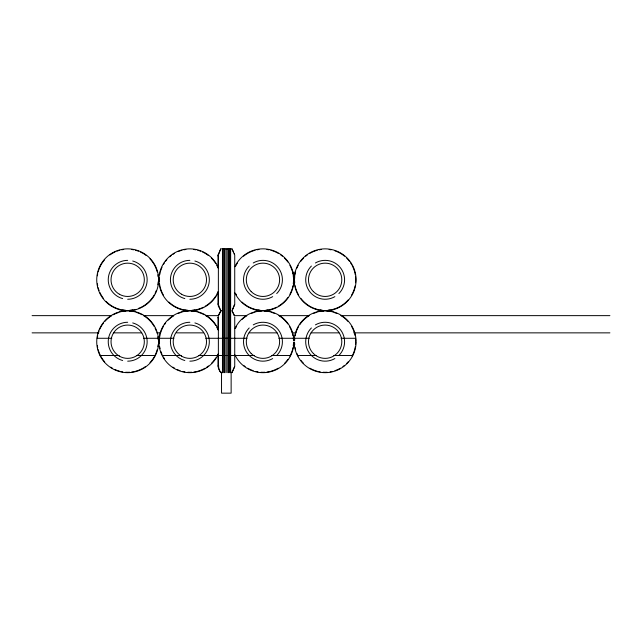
<?xml version="1.0" encoding="UTF-8"?>
<svg xmlns="http://www.w3.org/2000/svg" width="642" height="642" viewBox="0 0 642 642"><rect width="100%" height="100%" fill="white"/><g stroke="black" fill="none" stroke-linecap="round" stroke-linejoin="round"><path stroke-width="0.96" d="M294.18 279.808L295.24 271.791M218.087 267.401L218.087 254.994L220.696 248.863M222.461 310.76L220.704 310.567L218.368 304.621L218.368 254.994L220.704 249.04M218.304 315.519L220.816 310.76L218.304 306.009L218.304 303.225M218.368 304.621L218.585 303.225M220.816 372.673L218.304 367.922L218.304 365.137M222.461 248.847L222.461 372.673C218.962 373.299 218.513 367.433 218.585 365.137M234.45 304.621L232.605 309.42M234.354 367.136L231.955 372.625M218.585 315.519L221.097 310.76M119.669 311.819L135.695 309.709M181.846 311.819L197.872 309.709M254.946 311.819L270.972 309.709M317.124 311.819L333.15 309.709M232.003 372.673L234.731 366.534L234.731 316.907M221.53 248.847L231.136 248.847M32.1 315.639L111.724 315.639M143.639 315.639L173.557 315.639M205.416 315.639L218.36 315.639M234.282 315.639L246.231 315.639M279.126 315.639L309.035 315.639M340.838 315.639L609.9 315.639M32.1 332.861L98.748 332.861M113.722 332.861L141.649 332.861M156.608 332.861L160.596 332.861M176.55 332.861L203.426 332.861M249.216 332.861L277.135 332.861M292.086 332.861L296.074 332.861M311.033 332.861L338.944 332.861M353.766 332.861L609.9 332.861M97.191 338.278L111.756 338.278M143.607 338.278L158.181 338.278M159.368 338.278L173.934 338.278M205.785 338.278L247.034 338.278M278.885 338.278L293.458 338.278M294.638 338.278L309.211 338.278M341.062 338.278L355.636 338.278M100.176 355.507L118.995 355.507M136.369 355.507L155.187 355.507M162.354 355.507L181.172 355.507M198.547 355.507L217.365 355.507M218.087 355.507L222.461 355.507M222.91 355.507L230.189 355.507M230.638 355.507L234.731 355.507M235.453 355.507L254.272 355.507M271.646 355.507L290.465 355.507M297.631 355.507L316.45 355.507M333.824 355.507L352.643 355.507M232.003 248.847L234.731 254.994L234.731 304.621L232.003 310.768L234.515 315.519M317.124 309.709L333.15 311.819M254.946 309.709L270.972 311.819M181.846 309.709L197.872 311.819M119.669 309.709L135.695 311.819M231.955 248.903L233.6 252.306M232.115 310.953L234.234 315.519M234.234 253.606L234.354 254.384M218.368 254.994L218.585 256.383M218.087 254.994L218.304 256.383M218.585 318.296L218.368 316.907L218.368 366.534M218.304 318.296L218.087 316.907L218.087 329.314M292.856 271.791L293.916 279.808M231.136 372.103L231.136 393.153L221.53 393.153L221.53 372.103M230.638 248.847L230.638 372.673M230.189 248.847L230.189 372.673M229.098 248.847L229.098 372.673M228.64 248.847L228.64 372.673M227.188 248.847L227.188 372.673M225.912 248.847L225.912 372.673M224.459 248.847L224.459 372.673M224.002 248.847L224.002 372.673M222.91 248.847L222.91 372.673M218.087 292.214L218.087 304.621M218.087 354.127L218.087 366.534M129.475 310.816A30.952 30.952 0 0 1 154.184 357.706A30.952 30.952 0 0 1 101.179 357.706A30.952 30.952 0 0 1 125.888 310.816M158.101 344.714A30.567 30.567 0 0 1 157.844 346.704M157.21 349.633A30.567 30.567 0 0 1 154.634 356.133M154.152 357A30.567 30.567 0 0 1 149.987 362.626M145.485 366.574A30.567 30.567 0 0 1 143.816 367.681M142.965 368.195A30.567 30.567 0 0 1 135.59 371.245M134.627 371.485A30.567 30.567 0 0 1 131.674 372.031M129.668 372.224A30.567 30.567 0 0 1 125.688 372.224M122.694 371.878A30.567 30.567 0 0 1 120.728 371.485M119.765 371.245A30.567 30.567 0 0 1 115.062 369.559M112.398 368.195A30.567 30.567 0 0 1 110.705 367.144M104.702 361.879A30.567 30.567 0 0 1 98.154 349.633M97.696 347.691A30.567 30.567 0 0 1 97.375 345.709M97.375 337.732A30.567 30.567 0 0 1 97.696 335.75M98.154 333.808A30.567 30.567 0 0 1 99.069 330.959M99.839 329.097A30.567 30.567 0 0 1 103.426 323.111M104.702 321.554A30.567 30.567 0 0 1 111.547 315.752M113.265 314.765A30.567 30.567 0 0 1 118.81 312.461M123.689 311.41A30.567 30.567 0 0 1 125.688 311.209M129.668 311.209A30.567 30.567 0 0 1 131.674 311.41M136.545 312.461A30.567 30.567 0 0 1 142.099 314.765M143.816 315.752A30.567 30.567 0 0 1 154.152 326.433M155.091 328.19A30.567 30.567 0 0 1 156.295 330.959M157.844 336.737A30.567 30.567 0 0 1 158.189 339.73M132.717 322.926A19.453 19.453 0 0 1 127.678 361.173M122.646 360.507A19.453 19.453 0 0 1 127.678 322.268M218.28 353.983A30.952 30.952 0 0 1 182.135 371.694A30.952 30.952 0 0 1 159.047 338.719A30.952 30.952 0 0 1 188.066 310.816M191.653 310.816A30.952 30.952 0 0 1 218.28 329.458M215.824 357.859A30.567 30.567 0 0 1 211.475 363.332M208.465 365.972A30.567 30.567 0 0 1 206.836 367.144M205.143 368.195A30.567 30.567 0 0 1 197.768 371.245M196.805 371.485A30.567 30.567 0 0 1 193.852 372.031M191.854 372.224A30.567 30.567 0 0 1 187.865 372.224M184.872 371.878A30.567 30.567 0 0 1 182.906 371.485M180.041 370.667A30.567 30.567 0 0 1 177.24 369.559M174.576 368.195A30.567 30.567 0 0 1 172.883 367.144M164.432 358.693A30.567 30.567 0 0 1 163.381 357M162.017 354.344A30.567 30.567 0 0 1 160.909 351.535M160.091 348.67A30.567 30.567 0 0 1 159.697 346.704M159.352 343.711A30.567 30.567 0 0 1 159.352 339.73M159.553 337.732A30.567 30.567 0 0 1 160.091 334.771M160.331 333.808A30.567 30.567 0 0 1 163.381 326.433M164.432 324.74A30.567 30.567 0 0 1 165.604 323.111M168.244 320.101A30.567 30.567 0 0 1 173.725 315.752M178.163 313.473A30.567 30.567 0 0 1 180.996 312.461M185.867 311.41A30.567 30.567 0 0 1 187.865 311.209M191.854 311.209A30.567 30.567 0 0 1 193.852 311.41M198.723 312.461A30.567 30.567 0 0 1 204.276 314.765M205.994 315.752A30.567 30.567 0 0 1 215.824 325.582M216.819 327.3A30.567 30.567 0 0 1 218.103 330.02M194.895 322.926A19.453 19.453 0 0 1 189.855 361.173M184.824 360.507A19.453 19.453 0 0 1 189.855 322.268M218.28 292.07A30.952 30.952 0 0 1 191.653 310.704M188.066 310.704A30.952 30.952 0 0 1 159.047 282.809A30.952 30.952 0 0 1 182.135 249.834A30.952 30.952 0 0 1 218.28 267.545M218.103 291.508A30.567 30.567 0 0 1 216.819 294.221M215.824 295.946A30.567 30.567 0 0 1 205.143 306.282M203.386 307.221A30.567 30.567 0 0 1 197.768 309.332M194.847 309.966A30.567 30.567 0 0 1 191.854 310.311M187.865 310.311A30.567 30.567 0 0 1 184.872 309.966M181.943 309.332A30.567 30.567 0 0 1 175.443 306.764M174.576 306.282A30.567 30.567 0 0 1 168.958 302.109M163.381 295.087A30.567 30.567 0 0 1 160.331 287.72M160.091 286.757A30.567 30.567 0 0 1 159.553 283.796M159.352 281.798A30.567 30.567 0 0 1 159.352 277.817M159.697 274.824A30.567 30.567 0 0 1 160.091 272.858M160.331 271.895A30.567 30.567 0 0 1 162.017 267.184M163.381 264.52A30.567 30.567 0 0 1 164.432 262.827M165.604 261.198A30.567 30.567 0 0 1 166.88 259.641M169.697 256.824A30.567 30.567 0 0 1 171.245 255.556M172.883 254.384A30.567 30.567 0 0 1 174.576 253.333M178.163 251.56A30.567 30.567 0 0 1 181.943 250.276M183.885 249.826A30.567 30.567 0 0 1 185.867 249.497M193.852 249.497A30.567 30.567 0 0 1 195.834 249.826M197.768 250.276A30.567 30.567 0 0 1 200.625 251.191M202.479 251.961A30.567 30.567 0 0 1 208.465 255.556M211.475 258.188A30.567 30.567 0 0 1 215.824 263.669M216.819 265.387A30.567 30.567 0 0 1 218.103 268.107M194.895 261.013A19.453 19.453 0 0 1 189.855 299.26M184.824 298.594A19.453 19.453 0 0 1 189.855 260.355M125.888 310.704A30.952 30.952 0 0 1 101.179 263.814A30.952 30.952 0 0 1 154.184 263.814A30.952 30.952 0 0 1 129.475 310.704M158.189 281.798A30.567 30.567 0 0 1 157.844 284.791M156.295 290.569A30.567 30.567 0 0 1 155.091 293.338M154.152 295.087A30.567 30.567 0 0 1 142.965 306.282M142.099 306.764A30.567 30.567 0 0 1 138.447 308.417M132.669 309.966A30.567 30.567 0 0 1 129.668 310.311M125.688 310.311A30.567 30.567 0 0 1 122.694 309.966M119.765 309.332A30.567 30.567 0 0 1 113.265 306.764M112.398 306.282A30.567 30.567 0 0 1 106.066 301.419M103.426 298.418A30.567 30.567 0 0 1 99.839 292.423M99.069 290.569A30.567 30.567 0 0 1 98.154 287.72M97.696 285.778A30.567 30.567 0 0 1 97.375 283.796M97.375 275.811A30.567 30.567 0 0 1 97.696 273.829M98.154 271.895A30.567 30.567 0 0 1 104.702 259.641M109.878 254.954A30.567 30.567 0 0 1 115.062 251.961M116.916 251.191A30.567 30.567 0 0 1 119.765 250.276M121.707 249.826A30.567 30.567 0 0 1 123.689 249.497M131.674 249.497A30.567 30.567 0 0 1 133.656 249.826M135.59 250.276A30.567 30.567 0 0 1 138.447 251.191M140.301 251.961A30.567 30.567 0 0 1 142.965 253.333M143.816 253.839A30.567 30.567 0 0 1 146.288 255.556M149.987 258.903A30.567 30.567 0 0 1 154.152 264.52M154.634 265.387A30.567 30.567 0 0 1 157.21 271.895M157.844 274.824A30.567 30.567 0 0 1 158.101 276.814M132.717 261.013A19.453 19.453 0 0 1 127.678 299.26M122.646 298.594A19.453 19.453 0 0 1 127.678 260.355M326.93 310.816A30.952 30.952 0 0 1 356.077 342.619A30.952 30.952 0 0 1 325.133 372.673A30.952 30.952 0 0 1 294.197 342.611M294.197 340.822A30.952 30.952 0 0 1 323.351 310.816M355.708 341.721A30.567 30.567 0 0 1 355.564 344.714M355.299 346.704A30.567 30.567 0 0 1 354.665 349.633M354.392 350.588A30.567 30.567 0 0 1 352.097 356.133M348.116 361.879A30.567 30.567 0 0 1 346.752 363.332M344.537 365.346A30.567 30.567 0 0 1 342.94 366.574M340.421 368.195A30.567 30.567 0 0 1 334.955 370.667M332.091 371.485A30.567 30.567 0 0 1 330.124 371.878M327.131 372.224A30.567 30.567 0 0 1 323.151 372.224M320.149 371.878A30.567 30.567 0 0 1 318.191 371.485M317.228 371.245A30.567 30.567 0 0 1 309.853 368.195M303.522 363.332A30.567 30.567 0 0 1 300.889 360.331M298.185 356.133A30.567 30.567 0 0 1 296.893 353.421M295.609 349.633A30.567 30.567 0 0 1 295.159 347.691M294.718 344.714A30.567 30.567 0 0 1 294.582 342.708M294.582 340.725A30.567 30.567 0 0 1 294.718 338.727M295.159 335.75A30.567 30.567 0 0 1 295.609 333.808M295.882 332.853A30.567 30.567 0 0 1 298.666 326.433M299.718 324.74A30.567 30.567 0 0 1 309.003 315.752M313.44 313.473A30.567 30.567 0 0 1 316.273 312.461M321.144 311.41A30.567 30.567 0 0 1 323.151 311.209M327.131 311.209A30.567 30.567 0 0 1 329.129 311.41M334.009 312.461A30.567 30.567 0 0 1 336.833 313.473M341.279 315.752A30.567 30.567 0 0 1 348.116 321.554M351.615 326.433A30.567 30.567 0 0 1 355.122 335.75M355.564 338.727A30.567 30.567 0 0 1 355.692 340.725M315.415 324.876A19.453 19.453 0 0 1 338.896 355.475M334.867 358.565A19.453 19.453 0 0 1 311.386 327.966M293.9 342.611A30.952 30.952 0 0 1 234.908 354.809M234.908 328.632A30.952 30.952 0 0 1 261.166 310.816M264.753 310.816A30.952 30.952 0 0 1 293.9 340.822M293.514 342.708A30.567 30.567 0 0 1 293.266 345.709M292.945 347.691A30.567 30.567 0 0 1 292.487 349.633M292.214 350.588A30.567 30.567 0 0 1 289.919 356.133M287.809 359.52A30.567 30.567 0 0 1 284.575 363.332M278.243 368.195A30.567 30.567 0 0 1 270.876 371.245M269.913 371.485A30.567 30.567 0 0 1 266.952 372.031M264.953 372.224A30.567 30.567 0 0 1 260.973 372.224M257.972 371.878A30.567 30.567 0 0 1 256.014 371.485M253.141 370.667A30.567 30.567 0 0 1 247.676 368.195M245.156 366.574A30.567 30.567 0 0 1 243.559 365.346M235.55 328.19A30.567 30.567 0 0 1 236.489 326.433M242.058 319.411A30.567 30.567 0 0 1 246.825 315.752M251.263 313.473A30.567 30.567 0 0 1 254.096 312.461M258.967 311.41A30.567 30.567 0 0 1 260.973 311.209M264.953 311.209A30.567 30.567 0 0 1 266.952 311.41M271.831 312.461A30.567 30.567 0 0 1 274.656 313.473M279.093 315.752A30.567 30.567 0 0 1 287.809 323.913M289.438 326.433A30.567 30.567 0 0 1 292.214 332.853M292.487 333.808A30.567 30.567 0 0 1 292.945 335.75M293.266 337.732A30.567 30.567 0 0 1 293.514 340.725M253.237 324.876A19.453 19.453 0 0 1 276.718 355.475M272.69 358.565A19.453 19.453 0 0 1 249.208 327.966M293.9 280.698A30.952 30.952 0 0 1 264.753 310.704M261.166 310.704A30.952 30.952 0 0 1 234.908 292.896M234.908 266.719A30.952 30.952 0 0 1 293.9 278.909M293.514 280.795A30.567 30.567 0 0 1 293.266 283.796M292.945 285.778A30.567 30.567 0 0 1 292.487 287.72M292.214 288.675A30.567 30.567 0 0 1 289.919 294.221M287.809 297.607A30.567 30.567 0 0 1 278.243 306.282M276.485 307.221A30.567 30.567 0 0 1 270.876 309.332M267.947 309.966A30.567 30.567 0 0 1 265.948 310.23M259.97 310.23A30.567 30.567 0 0 1 257.972 309.966M255.051 309.332A30.567 30.567 0 0 1 248.542 306.764M247.676 306.282A30.567 30.567 0 0 1 242.058 302.109M236.489 295.087A30.567 30.567 0 0 1 235.55 293.338M235.55 266.278A30.567 30.567 0 0 1 237.54 262.827M243.559 256.174A30.567 30.567 0 0 1 255.051 250.276M256.985 249.826A30.567 30.567 0 0 1 258.967 249.497M266.952 249.497A30.567 30.567 0 0 1 268.934 249.826M270.876 250.276A30.567 30.567 0 0 1 278.243 253.333M280.763 254.954A30.567 30.567 0 0 1 282.36 256.174M284.575 258.188A30.567 30.567 0 0 1 287.809 262M289.919 265.387A30.567 30.567 0 0 1 292.214 270.94M292.487 271.895A30.567 30.567 0 0 1 292.945 273.829M293.266 275.811A30.567 30.567 0 0 1 293.466 277.817M253.237 262.963A19.453 19.453 0 0 1 276.718 293.563M272.69 296.652A19.453 19.453 0 0 1 249.208 266.053M294.197 278.909A30.952 30.952 0 0 1 325.133 248.847A30.952 30.952 0 0 1 356.077 278.909A30.952 30.952 0 0 1 326.93 310.704M323.351 310.704A30.952 30.952 0 0 1 294.197 280.698M355.564 276.814A30.567 30.567 0 0 1 355.564 282.793M355.122 285.778A30.567 30.567 0 0 1 354.665 287.72M354.392 288.675A30.567 30.567 0 0 1 351.615 295.087M348.116 299.966A30.567 30.567 0 0 1 340.421 306.282M339.554 306.764A30.567 30.567 0 0 1 333.054 309.332M330.124 309.966A30.567 30.567 0 0 1 328.126 310.23M322.148 310.23A30.567 30.567 0 0 1 320.149 309.966M317.228 309.332A30.567 30.567 0 0 1 310.72 306.764M309.853 306.282A30.567 30.567 0 0 1 300.889 298.418M298.666 295.087A30.567 30.567 0 0 1 295.882 288.675M295.609 287.72A30.567 30.567 0 0 1 295.159 285.778M294.718 282.793A30.567 30.567 0 0 1 294.582 280.795M294.582 278.813A30.567 30.567 0 0 1 294.718 276.814M295.159 273.829A30.567 30.567 0 0 1 295.609 271.895M296.893 268.107A30.567 30.567 0 0 1 298.185 265.387M300.889 261.198A30.567 30.567 0 0 1 303.522 258.188M305.744 256.174A30.567 30.567 0 0 1 307.333 254.954M309.853 253.333A30.567 30.567 0 0 1 317.228 250.276M319.162 249.826A30.567 30.567 0 0 1 321.144 249.497M329.129 249.497A30.567 30.567 0 0 1 331.112 249.826M334.955 250.853A30.567 30.567 0 0 1 344.537 256.174M346.752 258.188A30.567 30.567 0 0 1 349.392 261.198M350.564 262.827A30.567 30.567 0 0 1 351.615 264.52M352.097 265.387A30.567 30.567 0 0 1 354.392 270.94M354.665 271.895A30.567 30.567 0 0 1 355.299 274.824M315.415 262.963A19.453 19.453 0 0 1 338.896 293.563M334.867 296.652A19.453 19.453 0 0 1 311.386 266.053M119.356 356.141A16.652 16.652 0 0 0 144.33 341.721A16.652 16.652 0 0 0 119.356 327.3A16.652 16.652 0 0 0 119.356 356.141M181.534 356.141A16.652 16.652 0 0 0 206.507 341.721A16.652 16.652 0 0 0 181.534 327.3A16.652 16.652 0 0 0 181.534 356.141M181.534 294.229A16.652 16.652 0 0 0 206.507 279.808A16.652 16.652 0 0 0 181.534 265.387A16.652 16.652 0 0 0 181.534 294.229M119.356 294.229A16.652 16.652 0 0 0 144.33 279.808A16.652 16.652 0 0 0 119.356 265.387A16.652 16.652 0 0 0 119.356 294.229M313.36 353.493A16.652 16.652 0 0 0 341.223 346.03A16.652 16.652 0 0 0 320.831 325.638A16.652 16.652 0 0 0 313.36 353.493M251.183 353.493A16.652 16.652 0 0 0 279.045 346.03A16.652 16.652 0 0 0 258.654 325.638A16.652 16.652 0 0 0 251.183 353.493M251.183 291.58A16.652 16.652 0 0 0 279.045 284.117A16.652 16.652 0 0 0 258.654 263.718A16.652 16.652 0 0 0 251.183 291.58M313.36 291.58A16.652 16.652 0 0 0 341.223 284.117A16.652 16.652 0 0 0 320.831 263.718A16.652 16.652 0 0 0 313.36 291.58"/></g></svg>
